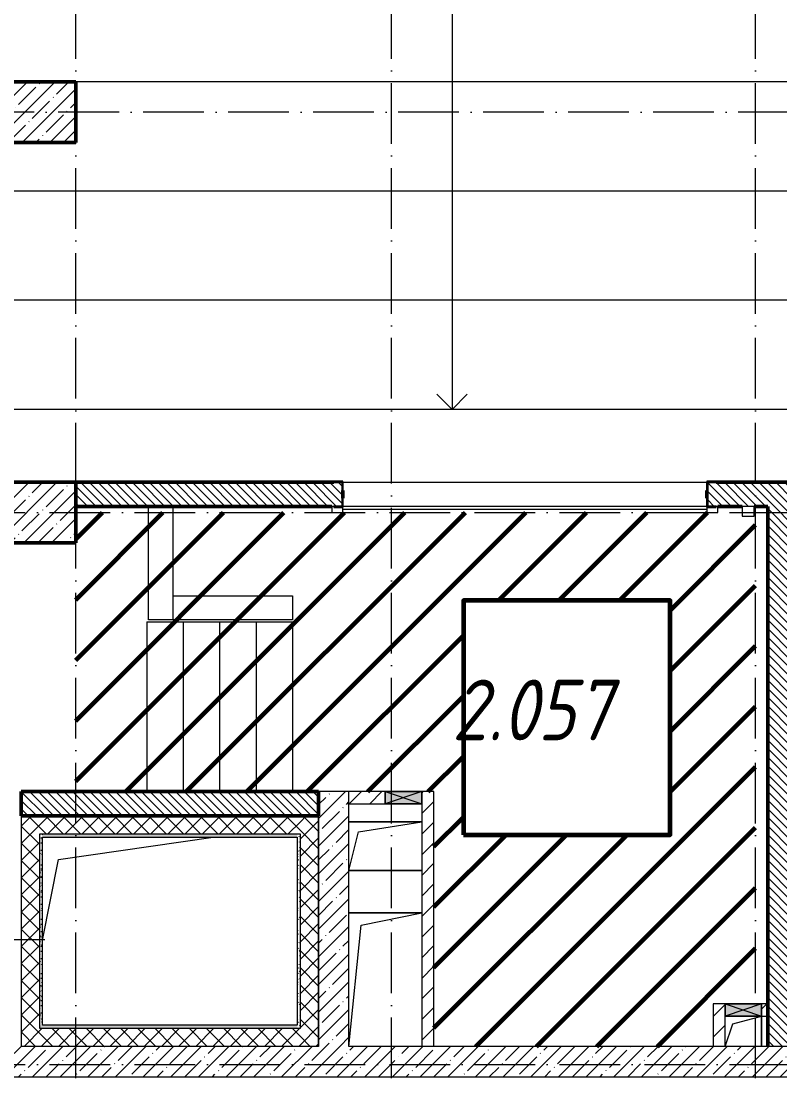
# Model space of a CAD drawing. Header units: millimetres. Extents: x -606178 to 312196, y -19338 to 632709.
# Drawn here: x -250901 to -244651, y 461300 to 470025 of the extents above; entities that cross this region are included whole.
import ezdxf

# ---------------------------------------------------------------- set-up
doc = ezdxf.new("R2010")
doc.units = ezdxf.units.MM
doc.linetypes.add('200_ШТРИХ_ш1п0_6_', pattern=[160, 100, -60])
doc.linetypes.add('50_200_ШТРИХ_1Т_ш5_п1_п1_', pattern=[700, 500, -100, 0, -100])
for name, color, linetype, lineweight in [('6.4.1) Окр пт с инж. ПТ2.16', 3, 'Continuous', 60), ('A-DETL-GENF-OTLN', 7, 'Continuous', 9), ('A-DOOR-____-MCUT', 7, 'Continuous', 13), ('A-DOOR-____-OTLN', 7, 'Continuous', 9), ('A-FLOR-____-OTLN', 7, 'Continuous', 9), ('A-GENM-____-MCUT', 7, 'Continuous', 25), ('A-GENM-____-OTLN', 7, 'Continuous', 9), ('A-GENM-____-OTLN-1', 7, 'Continuous', 25), ('A-GLAZ-____-OTLN', 7, 'Continuous', 9), ('A-WALL-____-MCUT-1', 7, 'Continuous', 9), ('A-WALL-____-MCUT-2', 7, 'Continuous', 50), ('A-WALL-____-MCUT-3', 7, 'Continuous', 9), ('A-WALL-____-PATT-1', 7, 'Continuous', 9), ('A-WALL-FNSH-MCUT-1', 7, 'Continuous', 9), ('E-ELEC-EQPM-OTLN', 7, 'Continuous', 9), ('I-WALL-____-OTLN', 7, 'Continuous', 9), ('S-COLS-____-MCUT', 7, 'Continuous', 50), ('S-COLS-____-OTLN', 7, 'Continuous', 9), ('S-GRID-____-OTLN-1', 7, '50_200_ШТРИХ_1Т_ш5_п1_п1_', 9), ('S-STRS-____-OTLN-1', 7, 'Continuous', 9), ('Марки помещений', 7, 'Continuous', 9)]:
    doc.layers.add(name, color=color, linetype=linetype, lineweight=lineweight)
for name, color, linetype, lineweight, true_color in [('A-DETL-GENF-OTLN-4', 9, '200_ШТРИХ_ш1п0_6_', 9, 0x808080), ('A-DETL-GENF-OTLN-5', 7, 'Continuous', 5, 0xc0c0c0), ('A-WALL-____-PATT-2', 7, 'Continuous', 9, 0x787878)]:
    doc.layers.add(name, color=color, linetype=linetype, lineweight=lineweight, true_color=true_color)
doc.styles.add('ISOCPEUR_I_3', font='isocpeui.ttf', dxfattribs={"width": 0.85, "height": 2.2})
pattern_1 = [(135, (-264901.3, 451794.26), (-35.35534, -35.35534), [])]
pattern_2 = [(45, (-264901.3, 451794.26), (-114.0493, 114.0493), []), (45, (-264787.25, 451794.26), (-114.0493, 114.0493), [201.612, -40.322, 3.353, -36.97])]
pattern_3 = [(0, (-264901.301, 451794.26), (81.28, 20.32), [3.353, -57.607, 3.353, -57.607, -325.12]), (0, (-264901.301, 451794.26), (81.28, 20.32), [-121.92, 3.353, -118.567, 3.353, -57.607, -142.24]), (0, (-264901.301, 451794.26), (81.28, 20.32), [-304.8, 3.353, -37.287, 3.353, -98.247]), (120, (-264870.821, 451804.42), (-58.237636, 60.230545), [3.353, -57.607, 3.353, -57.607, -325.12]), (120, (-264870.821, 451804.42), (-58.237636, 60.230545), [-121.92, 3.353, -118.567, 3.353, -57.607, -142.24]), (120, (-264870.821, 451804.42), (-58.237636, 60.230545), [-304.8, 3.353, -37.287, 3.353, -98.247]), (240, (-264860.661, 451845.06), (-23.042364, -80.550545), [3.353, -57.607, 3.353, -57.607, -325.12]), (240, (-264860.661, 451845.06), (-23.042364, -80.550545), [-121.92, 3.353, -118.567, 3.353, -57.607, -142.24]), (240, (-264860.661, 451845.06), (-23.042364, -80.550545), [-304.8, 3.353, -37.287, 3.353, -98.247])]
pattern_4 = [(45, (-264901.3, 451794.26), (-70.7107, 70.7107), []), (135, (-264901.3, 451794.26), (-70.7107, -70.7107), [])]
pattern_5 = [(45, (-264901.3, 451794.26), (-84.8528, 84.8528), [])]

# ---------------------------------------------------------------- blocks, each defined once
blk = doc.blocks.new('BSC_Колонна _Прямоугольная - 500х700-V110-АР1_План отверстий 2 этажа в осях 1-64_А-ГГ')
at = {"layer": 'S-COLS-____-OTLN'}
h = blk.add_hatch(dxfattribs=at)
h.set_pattern_fill('FP_139', color=256, style=0, pattern_type=2)
h.set_pattern_definition([(315, (-17481.04, 14100), (114.0493, 114.0493), []), (315, (-17481.04, 13985.95), (114.0493, 114.0493), [201.612, -40.322, 3.353, -36.97])])
h.paths.add_polyline_path([(-250, 350), (-250, -350), (250, -350), (250, 350)], flags=0)
at = {"layer": 'S-COLS-____-MCUT'}
for p, q in [((250, 350), (-250, 350)), ((-250, 350), (-250, -350)), ((250, -350), (250, 350)), ((-250, -350), (250, -350))]:
    blk.add_line(p, q, dxfattribs=at)
blk = doc.blocks.new('BSC_Колонна _Прямоугольная - 500х700-V134-АР1_План отверстий 2 этажа в осях 1-64_А-ГГ')
at = {"layer": 'S-COLS-____-OTLN'}
h = blk.add_hatch(dxfattribs=at)
h.set_pattern_fill('FP_164', color=256, style=0, pattern_type=2)
h.set_pattern_definition([(315, (-14181.04, 14100), (114.0493, 114.0493), []), (315, (-14181.04, 13985.95), (114.0493, 114.0493), [201.612, -40.322, 3.353, -36.97])])
h.paths.add_polyline_path([(-250, 350), (-250, -350), (250, -350), (250, 350)], flags=0)
at = {"layer": 'S-COLS-____-MCUT'}
for p, q in [((250, 350), (-250, 350)), ((-250, 350), (-250, -350)), ((250, -350), (250, 350)), ((-250, -350), (250, -350))]:
    blk.add_line(p, q, dxfattribs=at)
blk = doc.blocks.new('DM_Штора_Противопожарная_Doormaster_EI-60 - ш_3000 х в_1200-26971279-АР1_План отверстий 2 этажа в осях 1-64_А-ГГ')
at = {"layer": 'A-DOOR-____-MCUT'}
for p, q in [((-1375, 150), (-1465, 150)), ((-1465, 150), (-1465, 100)), ((-1465, 100), (-1450, 100)), ((-1375, 106), (-1375, 150)), ((-1375, 125), (1625, 125)), ((1625, 150), (1625, 106)), ((1715, 150), (1625, 150)), ((1700, 100), (1715, 100)), ((1715, 100), (1715, 150))]:
    blk.add_line(p, q, dxfattribs=at)
at = {"layer": 'E-ELEC-EQPM-OTLN'}
for p, q in [((-1665, 180), (-1765, 180)), ((-1765, 180), (-1765, 100)), ((-1665, 100), (-1665, 180)), ((-1765, 100), (-1665, 100))]:
    blk.add_line(p, q, dxfattribs=at)
blk = doc.blocks.new('Фахверк_СКБ_Уголок - 200_3380-28509457-АР1_План отверстий 2 этажа в осях 1-64_А-ГГ')
at = {"layer": 'A-GENM-____-MCUT'}
for p, q in [((200, 156), (125, 156)), ((125, 156), (125, 81)), ((131, 81), (131, 150)), ((131, 150), (200, 150)), ((200, 150), (200, 156)), ((125, 81), (131, 81)), ((131, 19), (125, 19)), ((125, 19), (125, -56)), ((131, -50), (131, 19)), ((125, -56), (200, -56)), ((200, -50), (131, -50)), ((200, -56), (200, -50))]:
    blk.add_line(p, q, dxfattribs=at)
blk = doc.blocks.new('AR_Отверстие прямоугольное _в плите_ - AR_Отверстие прямоугольное _в плите_-30552514-АР1_План отверстий 2 этажа в осях 1-64_А-ГГ')
at = {"layer": 'A-GENM-____-OTLN'}
for p, q in [((-916.7, 616.7), (356.8, 800)), ((-1050, -50), (-916.7, 616.7))]:
    blk.add_line(p, q, dxfattribs=at)
blk = doc.blocks.new('AR_Отверстие прямоугольное _в плите_ - AR_Отверстие прямоугольное _в плите_-V172-АР1_План отверстий 2 этажа в осях 1-64_А-ГГ')
at = {"layer": 'A-GENM-____-OTLN'}
for p, q in [((300, 550), (-300, 550)), ((-200, 450), (300, 550)), ((-300, -550), (-200, 450))]:
    blk.add_line(p, q, dxfattribs=at)
blk = doc.blocks.new('AR_Отверстие прямоугольное _в плите_ - AR_Отверстие прямоугольное _в плите_-V188-АР1_План отверстий 2 этажа в осях 1-64_А-ГГ')
at = {"layer": 'A-GENM-____-OTLN'}
for p, q in [((-87.5, 62.5), (150, 125)), ((150, -125), (150, 125)), ((-150, -125), (-87.5, 62.5))]:
    blk.add_line(p, q, dxfattribs=at)
blk = doc.blocks.new('AR_Отверстие прямоугольное _в плите_ - AR_Отверстие прямоугольное _в плите_-30552531-АР1_План отверстий 2 этажа в осях 1-64_А-ГГ')
at = {"layer": 'A-GENM-____-OTLN'}
for p, q in [((300, 200), (-300, 200)), ((-220, 120), (300, 200)), ((-300, -200), (-220, 120)), ((-300, -200), (300, -200))]:
    blk.add_line(p, q, dxfattribs=at)
blk = doc.blocks.new('AR_Отверстие прямоугольное _в стене__БезПР - AR_Отверстие прямоугольное _в стене__БезПР-36788904-АР1_План отверстий 2 этажа в осях 1-64_А-ГГ')
at = {"layer": 'A-GLAZ-____-OTLN'}
blk.add_hatch(color=256, dxfattribs=at).paths.add_polyline_path([(150, -50), (150, 50), (-150, 50), (-150, -50)], flags=0)
at = {"layer": 'A-DETL-GENF-OTLN'}
for p, q in [((-150, -50), (-150, 50)), ((-150, 50), (150, 50)), ((150, 50), (-150, -50)), ((-150, 50), (150, -50)), ((150, 50), (-150, 50)), ((-150, 50), (-150, -50)), ((150, 50), (150, -50)), ((150, -50), (150, 50)), ((150, -50), (-150, -50)), ((-150, -50), (150, -50))]:
    blk.add_line(p, q, dxfattribs=at)
at = {"layer": 'A-GLAZ-____-OTLN'}
blk.add_line((150, 50), (-150, 50), dxfattribs=at)
blk = doc.blocks.new('AR_Отверстие прямоугольное _в стене__БезПР - AR_Отверстие прямоугольное _в стене__БезПР-36428157-АР1_План отверстий 2 этажа в осях 1-64_А-ГГ')
at = {"layer": 'A-GLAZ-____-OTLN'}
blk.add_hatch(color=256, dxfattribs=at).paths.add_polyline_path([(150, -50), (150, 50), (-150, 50), (-150, -50)], flags=0)
at = {"layer": 'A-DETL-GENF-OTLN'}
for p, q in [((-150, -50), (-150, 50)), ((-150, 50), (150, 50)), ((150, 50), (-150, -50)), ((-150, 50), (150, -50)), ((150, 50), (-150, 50)), ((-150, 50), (-150, -50)), ((150, 50), (150, -50)), ((150, -50), (150, 50)), ((150, -50), (-150, -50)), ((-150, -50), (150, -50))]:
    blk.add_line(p, q, dxfattribs=at)
at = {"layer": 'A-GLAZ-____-OTLN'}
blk.add_line((150, 50), (-150, 50), dxfattribs=at)
blk = doc.blocks.new('DET_L_Имитация разреза_ISO2-5 - Низ-36884722-АР1_План отверстий 2 этажа в осях 1-64_А-ГГ')
at = {"layer": 'A-DETL-GENF-OTLN-5'}
blk.add_line((143.1, 0), (1256.9, 0), dxfattribs=at)

msp = doc.modelspace()

# ---------------------------------------------------------------- hatches: boundary and pattern name
at = {"layer": '6.4.1) Окр пт с инж. ПТ2.16'}
h = msp.add_hatch(dxfattribs=at)
h.set_pattern_fill('ANSI31', color=256, scale=111)
h.paths.add_polyline_path([(-244851.3011, 465975.3011), (-244861.3011, 465975.3011), (-244861.3011, 465945.3011), (-244961.3011, 465945.3011), (-244961.3011, 465975.3011), (-247501.3011, 465975.3011), (-247501.3011, 461575.3011), (-245201.3011, 461575.3011), (-245201.3011, 461925.3011), (-245101.3011, 461925.3011), (-244851.3011, 461925.3011)])
h.paths.add_polyline_path([(-247851.3011, 465975.3011), (-249651.7223, 465975.3011), (-249651.7223, 465290.3011), (-248666.7223, 465290.3011), (-248666.7223, 465090.3011), (-249851.7223, 465090.3011), (-249851.7223, 465975.3011), (-250451.3011, 465975.3011), (-250451.3011, 463675.3011), (-249866.7223, 463675.3011), (-249866.7223, 465075.3011), (-249566.7223, 465075.3011), (-249266.7223, 465075.3011), (-248966.7223, 465075.3011), (-248666.7223, 465075.3011), (-248666.7223, 463675.3011), (-248451.3011, 463675.3011), (-248201.3011, 463675.3011), (-247901.3011, 463675.3011), (-247851.3011, 463675.3011)])
h.paths.add_polyline_path([(-247501.3011, 465975.3011), (-247851.3011, 465975.3011), (-247851.3011, 463675.3011), (-247601.3011, 463675.3011), (-247501.3011, 463675.3011)])
h.paths.add_polyline_path([(-248666.7223, 465075.3011), (-248966.7223, 465075.3011), (-248966.7223, 463675.3011), (-248666.7223, 463675.3011)], flags=17)
h.paths.add_polyline_path([(-248966.7223, 465075.3011), (-249266.7223, 465075.3011), (-249266.7223, 463675.3011), (-248966.7223, 463675.3011)], flags=17)
h.paths.add_polyline_path([(-249266.7223, 465075.3011), (-249566.7223, 465075.3011), (-249566.7223, 463675.3011), (-249266.7223, 463675.3011)], flags=17)
h.paths.add_polyline_path([(-249566.7223, 465075.3011), (-249866.7223, 465075.3011), (-249866.7223, 463675.3011), (-249566.7223, 463675.3011)], flags=17)
h.paths.add_polyline_path([(-248666.7223, 465290.3011), (-249651.7223, 465290.3011), (-249651.7223, 465090.3011), (-248666.7223, 465090.3011)], flags=17)
h.paths.add_polyline_path([(-249651.7223, 465975.3011), (-249851.7223, 465975.3011), (-249851.7223, 465090.3011), (-249651.7223, 465090.3011)], flags=17)
h.paths.add_polyline_path([(-247258.0225, 463320.0965), (-245555.5384, 463320.0965), (-245555.5384, 465250.6571), (-247258.0225, 465250.6571)], flags=16)
at = {"layer": 'A-WALL-____-PATT-1'}
h = msp.add_hatch(dxfattribs=at)
h.set_pattern_fill('FP_6', color=256, style=0, pattern_type=2)
h.set_pattern_definition(pattern_1)
h.paths.add_polyline_path([(-244551.3011, 466025.3011), (-244551.3011, 466225.3011), (-245245.3011, 466225.3011), (-245245.3011, 466156.3011), (-245251.3011, 466156.3011), (-245251.3011, 466094.3011), (-245245.3011, 466094.3011), (-245245.3011, 466025.3011), (-244751.3011, 466025.3011)], flags=0)
h.paths.add_polyline_path([(-249007.8121, 466025.3011), (-248257.3011, 466025.8466), (-248257.3011, 466094.3011), (-248251.3011, 466094.3011), (-248251.3011, 466156.3011), (-248257.3011, 466156.3011), (-248257.3011, 466225.3011), (-250451.3011, 466225.3011), (-250451.3011, 466025.3011)], flags=0)
h = msp.add_hatch(dxfattribs=at)
h.set_pattern_fill('FP_6', color=256, style=0, pattern_type=2)
h.set_pattern_definition(pattern_1)
h.paths.add_polyline_path([(-244551.3011, 461575.3011), (-244551.3011, 466025.3011), (-244751.3011, 466025.3011), (-244751.3011, 461575.3011)], flags=0)
h = msp.add_hatch(dxfattribs=at)
h.set_pattern_fill('FP_6', color=256, style=0, pattern_type=2)
h.set_pattern_definition(pattern_1)
h.paths.add_polyline_path([(-248451.3011, 463475.3011), (-248451.3011, 463675.3011), (-250901.3011, 463675.3011), (-250901.3011, 463475.3011), (-249007.8121, 463475.3011)], flags=0)
h = msp.add_hatch(dxfattribs=at)
h.set_pattern_fill('FP_25', color=256, style=0, pattern_type=2)
h.set_pattern_definition(pattern_2)
h.paths.add_polyline_path([(-248201.3011, 461575.3011), (-248201.3011, 463675.3011), (-248451.3011, 463675.3011), (-248451.3011, 461575.3011)], flags=0)
h = msp.add_hatch(dxfattribs=at)
h.set_pattern_fill('FP_4', color=256, style=0, pattern_type=2)
h.set_pattern_definition(pattern_5)
h.paths.add_polyline_path([(-248201.3011, 463575.3011), (-247901.3011, 463575.3011), (-247901.3011, 463675.3011), (-248201.3011, 463675.3011)], flags=0)
h.paths.add_polyline_path([(-247501.3011, 463575.3011), (-247501.3011, 463675.3011), (-247601.3011, 463675.3011), (-247601.3011, 463575.3011)], flags=0)
h = msp.add_hatch(dxfattribs=at)
h.set_pattern_fill('FP_4', color=256, style=0, pattern_type=2)
h.set_pattern_definition(pattern_5)
h.paths.add_polyline_path([(-247601.3011, 461575.3011), (-247501.3011, 461575.3011), (-247501.3011, 463575.3011), (-247601.3011, 463575.3011), (-247601.3011, 462850.0957)], flags=0)
h = msp.add_hatch(dxfattribs=at)
h.set_pattern_fill('FP_1', color=256, style=0, pattern_type=2)
h.set_pattern_definition(pattern_4)
h.paths.add_polyline_path([(-250901.3011, 461725.3011), (-250751.3011, 461725.3011), (-250751.3011, 463475.3011), (-250901.3011, 463475.3011), (-250901.3011, 461750.3011)], flags=0)
h = msp.add_hatch(dxfattribs=at)
h.set_pattern_fill('FP_1', color=256, style=0, pattern_type=2)
h.set_pattern_definition(pattern_4)
h.paths.add_polyline_path([(-250751.3011, 463325.3011), (-248601.3011, 463325.3011), (-248601.3011, 463475.3011), (-250751.3011, 463475.3011)], flags=0)
h = msp.add_hatch(dxfattribs=at)
h.set_pattern_fill('FP_1', color=256, style=0, pattern_type=2)
h.set_pattern_definition(pattern_4)
h.paths.add_polyline_path([(-248601.3011, 461575.3011), (-248451.3011, 461575.3011), (-248451.3011, 463475.3011), (-248601.3011, 463475.3011), (-248601.3011, 461725.3011)], flags=0)
h = msp.add_hatch(dxfattribs=at)
h.set_pattern_fill('FP_4', color=256, style=0, pattern_type=2)
h.set_pattern_definition(pattern_5)
h.paths.add_polyline_path([(-245201.3011, 461575.3011), (-245101.3011, 461575.3011), (-245101.3011, 461925.3011), (-245201.3011, 461925.3011)], flags=0)
h = msp.add_hatch(dxfattribs=at)
h.set_pattern_fill('FP_4', color=256, style=0, pattern_type=2)
h.set_pattern_definition(pattern_5)
h.paths.add_polyline_path([(-244751.3011, 461825.3011), (-244751.3011, 461925.3011), (-244801.3011, 461925.3011), (-244801.3011, 461825.3011)], flags=0)
h = msp.add_hatch(dxfattribs=at)
h.set_pattern_fill('FP_1', color=256, style=0, pattern_type=2)
h.set_pattern_definition(pattern_4)
h.paths.add_polyline_path([(-248626.3011, 461575.3011), (-248601.3011, 461575.3011), (-248601.3011, 461725.3011), (-250901.3011, 461725.3011), (-250901.3011, 461575.3011), (-250775.2764, 461575.3011)], flags=0)
h = msp.add_hatch(dxfattribs=at)
h.set_pattern_fill('FP_25', color=256, style=0, pattern_type=2)
h.set_pattern_definition(pattern_2)
h.paths.add_polyline_path([(-242051.3011, 461325.3011), (-242051.3011, 461575.3011), (-242251.3011, 461575.3011), (-242251.3011, 461325.3011)], flags=0)
h.paths.add_polyline_path([(-244351.3011, 461325.3011), (-244351.3011, 461575.3011), (-252001.3011, 461575.3011), (-252001.3011, 461325.3011), (-247240.3478, 461325.3011)], flags=0)
h.paths.add_polyline_path([(-254310.2049, 461325.3011), (-254101.3011, 461325.3011), (-254101.3011, 461575.3011), (-254801.3011, 461575.3011), (-254801.3011, 461325.3011)], flags=0)
at = {"layer": 'A-WALL-____-PATT-2'}
h = msp.add_hatch(dxfattribs=at)
h.set_pattern_fill('FP_169', color=256, style=0, pattern_type=2)
h.set_pattern_definition(pattern_3)
h.paths.add_polyline_path([(-250751.3011, 461750.3011), (-250726.3011, 461750.3011), (-250726.3011, 463325.3011), (-250751.3011, 463325.3011), (-250751.3011, 462850.0957)], flags=0)
h = msp.add_hatch(dxfattribs=at)
h.set_pattern_fill('FP_169', color=256, style=0, pattern_type=2)
h.set_pattern_definition(pattern_3)
h.paths.add_polyline_path([(-250726.3011, 463300.3011), (-248626.3011, 463300.3011), (-248626.3011, 463325.3011), (-250726.3011, 463325.3011)], flags=0)
h = msp.add_hatch(dxfattribs=at)
h.set_pattern_fill('FP_169', color=256, style=0, pattern_type=2)
h.set_pattern_definition(pattern_3)
h.paths.add_polyline_path([(-248626.3011, 461725.3011), (-248601.3011, 461725.3011), (-248601.3011, 463325.3011), (-248626.3011, 463325.3011), (-248626.3011, 461750.3011)], flags=0)
h = msp.add_hatch(dxfattribs=at)
h.set_pattern_fill('FP_169', color=256, style=0, pattern_type=2)
h.set_pattern_definition(pattern_3)
h.paths.add_polyline_path([(-248626.3011, 461725.3011), (-248626.3011, 461750.3011), (-250751.3011, 461750.3011), (-250751.3011, 461725.3011)], flags=0)

# ---------------------------------------------------------------- linework, layer by layer
at = {"layer": '6.4.1) Окр пт с инж. ПТ2.16'}
msp.add_lwpolyline([(-247258.0225, 463320.0965), (-245555.5384, 463320.0965), (-245555.5384, 465250.6571), (-247258.0225, 465250.6571)], close=True, dxfattribs=at)
at = {"layer": 'A-FLOR-____-OTLN'}
for p, q in [((-248201.3011, 463425.3011), (-247601.3011, 463425.3011)), ((-247601.3011, 463025.3011), (-248201.3011, 463025.3011)), ((-248201.3011, 462675.3011), (-247601.3011, 462675.3011)), ((-244801.3011, 461825.3011), (-244801.3011, 461575.3011))]:
    msp.add_line(p, q, dxfattribs=at)
at = {"layer": 'A-WALL-____-MCUT-1'}
for p, q in [((-248451.3011, 463675.3011), (-248451.3011, 461575.3011)), ((-248201.3011, 463675.3011), (-248451.3011, 463675.3011)), ((-248201.3011, 461575.3011), (-248201.3011, 463675.3011)), ((-248451.3011, 461575.3011), (-250901.3011, 461575.3011)), ((-244351.3011, 461575.3011), (-248201.3011, 461575.3011)), ((-252001.3011, 461325.3011), (-244351.3011, 461325.3011))]:
    msp.add_line(p, q, dxfattribs=at)
at = {"layer": 'A-WALL-____-MCUT-2'}
for p, q in [((-248326.3011, 466225.3011), (-250451.3011, 466225.3011)), ((-244551.3011, 466225.3011), (-245176.3011, 466225.3011)), ((-248251.3011, 466094.3011), (-248251.3011, 466156.3011)), ((-245251.3011, 466156.3011), (-245251.3011, 466094.3011)), ((-250451.3011, 466025.3011), (-248341.3011, 466025.3011)), ((-245161.3011, 466025.3011), (-244961.3011, 466025.3011)), ((-244861.3011, 466025.3011), (-244751.3011, 466025.3011)), ((-244751.3011, 466025.3011), (-244751.3011, 461575.3011)), ((-248451.3011, 463675.3011), (-250901.3011, 463675.3011)), ((-250901.3011, 463675.3011), (-250901.3011, 463475.3011)), ((-248451.3011, 463475.3011), (-248451.3011, 463675.3011)), ((-250901.3011, 463475.3011), (-248451.3011, 463475.3011))]:
    msp.add_line(p, q, dxfattribs=at)
at = {"layer": 'A-WALL-____-MCUT-3'}
for p, q in [((-250901.3011, 463475.3011), (-250901.3011, 461575.3011)), ((-248451.3011, 463475.3011), (-250901.3011, 463475.3011)), ((-248451.3011, 461575.3011), (-248451.3011, 463475.3011)), ((-250751.3011, 463325.3011), (-250751.3011, 461725.3011)), ((-248601.3011, 463325.3011), (-250751.3011, 463325.3011)), ((-248601.3011, 461725.3011), (-248601.3011, 463325.3011)), ((-250751.3011, 461725.3011), (-248601.3011, 461725.3011))]:
    msp.add_line(p, q, dxfattribs=at)
at = {"layer": 'A-WALL-FNSH-MCUT-1'}
for p, q in [((-247901.3011, 463675.3011), (-248201.3011, 463675.3011)), ((-247501.3011, 463675.3011), (-247601.3011, 463675.3011)), ((-247501.3011, 461575.3011), (-247501.3011, 463675.3011)), ((-248201.3011, 463575.3011), (-247901.3011, 463575.3011)), ((-247601.3011, 463575.3011), (-247601.3011, 461575.3011)), ((-250726.3011, 461750.3011), (-250726.3011, 463300.3011)), ((-250726.3011, 463300.3011), (-248626.3011, 463300.3011)), ((-248626.3011, 463300.3011), (-248626.3011, 461750.3011)), ((-245101.3011, 461925.3011), (-245201.3011, 461925.3011)), ((-245201.3011, 461925.3011), (-245201.3011, 461575.3011)), ((-244751.3011, 461925.3011), (-244801.3011, 461925.3011)), ((-245101.3011, 461575.3011), (-245101.3011, 461825.3011)), ((-244801.3011, 461825.3011), (-244751.3011, 461825.3011)), ((-248626.3011, 461750.3011), (-250726.3011, 461750.3011))]:
    msp.add_line(p, q, dxfattribs=at)
at = {"layer": 'I-WALL-____-OTLN'}
for p, q in [((-248251.3011, 466225.3011), (-245251.3011, 466225.3011)), ((-249851.7223, 465090.3011), (-249851.7223, 466025.3011)), ((-249651.7223, 466025.3011), (-249651.7223, 465090.3011)), ((-245251.3011, 466025.3011), (-248251.3011, 466025.3011)), ((-249651.7223, 465290.3011), (-248666.7223, 465290.3011)), ((-248666.7223, 465290.3011), (-248666.7223, 465090.3011)), ((-248666.7223, 465090.3011), (-249851.7223, 465090.3011))]:
    msp.add_line(p, q, dxfattribs=at)
at = {"layer": 'S-GRID-____-OTLN-1'}
for p, q in [((-250451.3011, 447311.6528), (-250451.3011, 501675.2188)), ((-247851.3011, 447311.6528), (-247851.3011, 501675.2188)), ((-244851.3011, 447311.6528), (-244851.3011, 501675.2188)), ((-238193.5619, 469275.3011), (-269570.0713, 469275.3011)), ((-269570.0713, 465975.3011), (-238193.5619, 465975.3011)), ((-269570.0713, 461425.3011), (-241030.7004, 461425.3011))]:
    msp.add_line(p, q, dxfattribs=at)
at = {"layer": 'S-STRS-____-OTLN-1'}
for p, q in [((-247351.3011, 470425.3011), (-247351.3011, 469525.3011)), ((-243551.3011, 469525.3011), (-250451.3011, 469525.3011)), ((-243551.3011, 469525.3011), (-250451.3011, 469525.3011)), ((-247351.3011, 469525.3011), (-247351.3011, 468625.3011)), ((-243551.3011, 468625.3011), (-251151.3011, 468625.3011)), ((-243551.3011, 468625.3011), (-251151.3011, 468625.3011)), ((-247351.3011, 468625.3011), (-247351.3011, 467725.3011)), ((-243551.3011, 467725.3011), (-251151.3011, 467725.3011)), ((-243551.3011, 467725.3011), (-251151.3011, 467725.3011)), ((-247351.3011, 467725.3011), (-247351.3011, 466825.3011)), ((-247351.3011, 466825.3011), (-247476.3011, 466950.3011)), ((-247351.3011, 466825.3011), (-247226.3011, 466950.3011)), ((-243551.3011, 466825.3011), (-251151.3011, 466825.3011)), ((-243551.3011, 466825.3011), (-251151.3011, 466825.3011)), ((-249866.7223, 465075.3011), (-249866.7223, 463675.3011)), ((-249866.7223, 465075.3011), (-249566.7223, 465075.3011)), ((-249866.7223, 465075.3011), (-249866.7223, 463675.3011)), ((-249566.7223, 465075.3011), (-249266.7223, 465075.3011)), ((-249566.7223, 465075.3011), (-249566.7223, 463675.3011)), ((-249566.7223, 465075.3011), (-249566.7223, 463675.3011)), ((-249266.7223, 465075.3011), (-248966.7223, 465075.3011)), ((-249266.7223, 465075.3011), (-249266.7223, 463675.3011)), ((-249266.7223, 465075.3011), (-249266.7223, 463675.3011)), ((-248966.7223, 465075.3011), (-248666.7223, 465075.3011)), ((-248966.7223, 465075.3011), (-248966.7223, 463675.3011)), ((-248966.7223, 465075.3011), (-248966.7223, 463675.3011)), ((-248666.7223, 465075.3011), (-248666.7223, 463675.3011))]:
    msp.add_line(p, q, dxfattribs=at)

# ---------------------------------------------------------------- block references
at = {"layer": 'A-DETL-GENF-OTLN-4', "rotation": 180}
msp.add_blockref('DET_L_Имитация разреза_ISO2-5 - Низ-36884722-АР1_План отверстий 2 этажа в осях 1-64_А-ГГ', (-250562.9677, 462455.3011), dxfattribs=at)
at = {"layer": 'A-DOOR-____-OTLN', "rotation": 180}
msp.add_blockref('DM_Штора_Противопожарная_Doormaster_EI-60 - ш_3000 х в_1200-26971279-АР1_План отверстий 2 этажа в осях 1-64_А-ГГ', (-246626.3011, 466125.3011), dxfattribs=at)
at = {"layer": 'A-GENM-____-OTLN'}
for name, p in [('AR_Отверстие прямоугольное _в плите_ - AR_Отверстие прямоугольное _в плите_-30552531-АР1_План отверстий 2 этажа в осях 1-64_А-ГГ', (-247901.3011, 463225.3011)), ('AR_Отверстие прямоугольное _в плите_ - AR_Отверстие прямоугольное _в плите_-30552514-АР1_План отверстий 2 этажа в осях 1-64_А-ГГ', (-249676.3011, 462500.3011)), ('AR_Отверстие прямоугольное _в плите_ - AR_Отверстие прямоугольное _в плите_-V172-АР1_План отверстий 2 этажа в осях 1-64_А-ГГ', (-247901.3011, 462125.3011)), ('AR_Отверстие прямоугольное _в плите_ - AR_Отверстие прямоугольное _в плите_-V188-АР1_План отверстий 2 этажа в осях 1-64_А-ГГ', (-244951.3011, 461700.3011))]:
    msp.add_blockref(name, p, dxfattribs=at)
at = {"layer": 'A-GENM-____-OTLN-1', "rotation": 180}
msp.add_blockref('Фахверк_СКБ_Уголок - 200_3380-28509457-АР1_План отверстий 2 этажа в осях 1-64_А-ГГ', (-248126.3011, 466175.3011), dxfattribs=at)
at = {"layer": 'A-GENM-____-OTLN-1'}
msp.add_blockref('Фахверк_СКБ_Уголок - 200_3380-28509457-АР1_План отверстий 2 этажа в осях 1-64_А-ГГ', (-245376.3011, 466075.3011), dxfattribs=at)
at = {"layer": 'A-GLAZ-____-OTLN'}
for name, p in [('AR_Отверстие прямоугольное _в стене__БезПР - AR_Отверстие прямоугольное _в стене__БезПР-36788904-АР1_План отверстий 2 этажа в осях 1-64_А-ГГ', (-247751.3011, 463625.3011)), ('AR_Отверстие прямоугольное _в стене__БезПР - AR_Отверстие прямоугольное _в стене__БезПР-36428157-АР1_План отверстий 2 этажа в осях 1-64_А-ГГ', (-244951.3011, 461875.3011))]:
    msp.add_blockref(name, p, dxfattribs=at)
at = {"layer": 'S-COLS-____-OTLN', "rotation": 89.9999999999999}
for name, p in [('BSC_Колонна _Прямоугольная - 500х700-V110-АР1_План отверстий 2 этажа в осях 1-64_А-ГГ', (-250801.3011, 469275.3011)), ('BSC_Колонна _Прямоугольная - 500х700-V134-АР1_План отверстий 2 этажа в осях 1-64_А-ГГ', (-250801.3011, 465975.3011))]:
    msp.add_blockref(name, p, dxfattribs=at)

# ---------------------------------------------------------------- texts
at = {"layer": 'Марки помещений', "insert": (-247352.9493, 464598.6909), "char_height": 500, "width": 785.65375, "attachment_point": 1, "style": 'ISOCPEUR_I_3'}
msp.add_mtext('2.057', dxfattribs=at)

doc.saveas('drawing.dxf')
